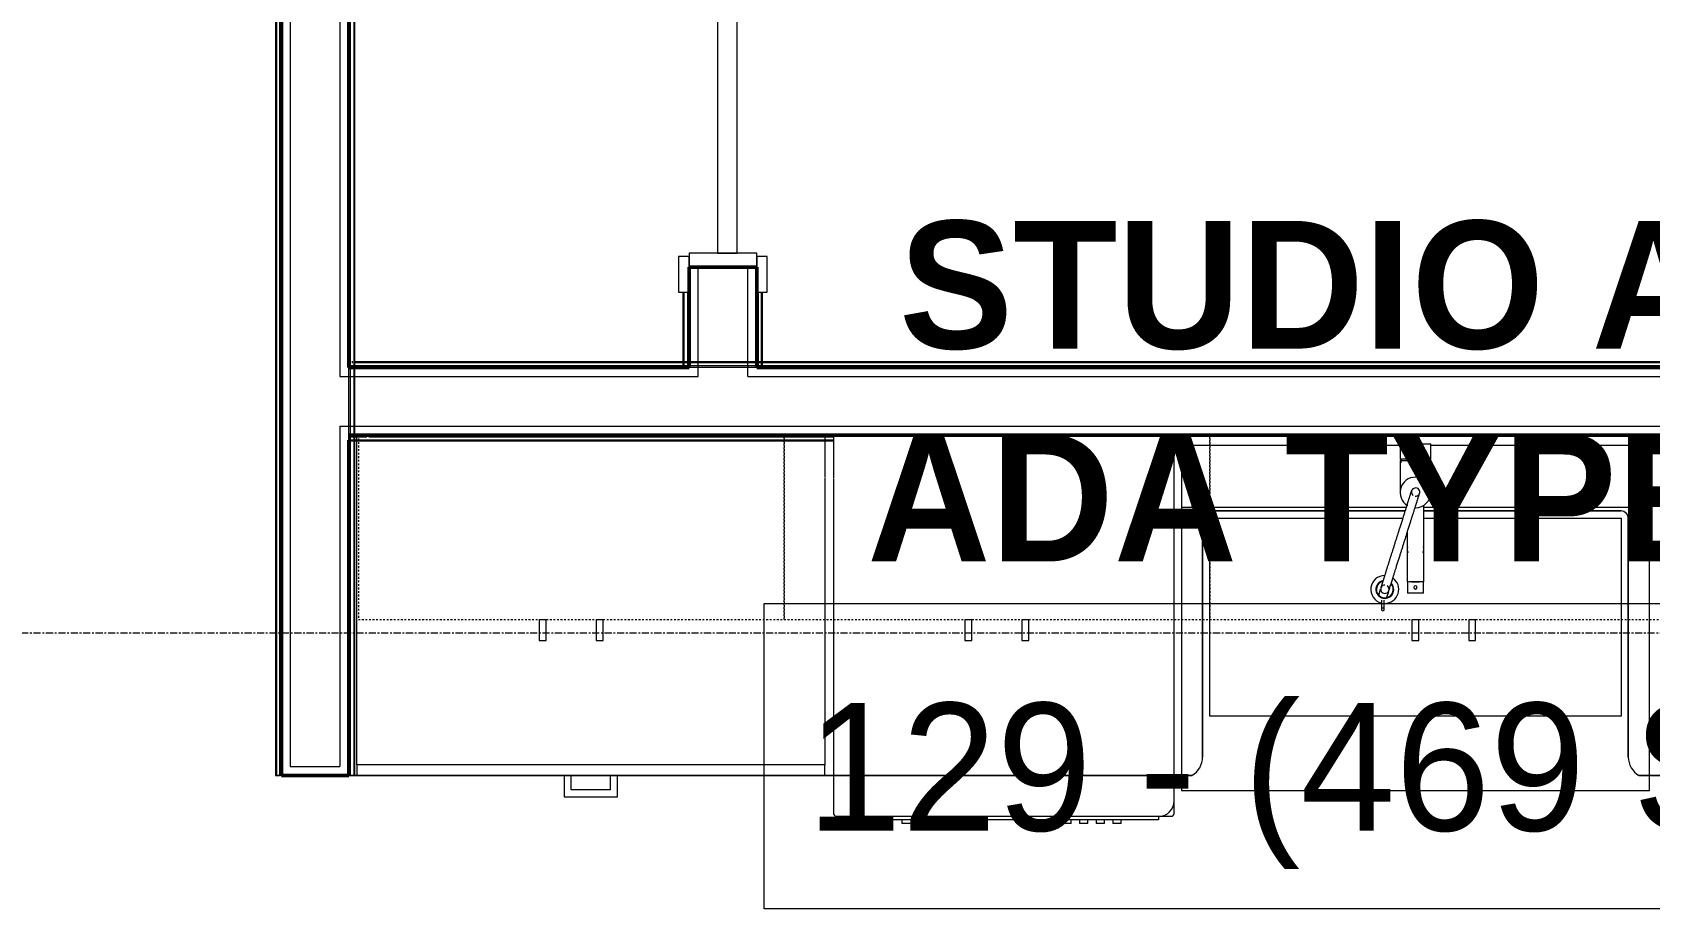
# Model space of a CAD drawing. Header units: inches. Extents: x -4218 to -1830, y 9756 to 12426.
# Drawn here: x -3110.9 to -2996.9, y 10147.8 to 10209.5 of the extents above; entities that cross this region are included whole.
import ezdxf

# ---------------------------------------------------------------- set-up
doc = ezdxf.new("R2010")
doc.units = ezdxf.units.IN
doc.header["$MEASUREMENT"] = 0
doc.linetypes.add('Dash', pattern=[0.25, 0.125, -0.125])
doc.linetypes.add('Grid Line 1_2_', pattern=[0.875, 0.5, -0.125, 0.125, -0.125])
for name, color, linetype, lineweight in [('0-1', 7, 'Continuous', 5), ('0-2', 252, 'Continuous', 9), ('A-AREA-IDEN', 2, 'Continuous', 9), ('A-DOOR-1', 7, 'Continuous', 9), ('A-DOOR-2', 50, 'Continuous', 20), ('A-DOOR-FRAM-1', 50, 'Continuous', 20), ('A-WALL-1', 250, 'Continuous', 50), ('A-WALL-2', 10, 'Continuous', 13), ('A-WALL-3', 253, 'Continuous', 9), ('A-WALL-4', 254, 'Continuous', 9), ('A-WALL-5', 252, 'Continuous', 9), ('A-WALL-6', 7, 'Continuous', 9), ('A-WALL-7', 90, 'Continuous', 9), ('A-WALL-8', 113, 'Continuous', 9), ('P-SANR-FIXT-1', 7, 'Continuous', 9), ('P-SANR-FIXT-2', 252, 'Continuous', 9), ('Q-CASE-1', 253, 'Continuous', 9), ('Q-CASE-2', 252, 'Continuous', 9), ('Q-CASE-3', 7, 'Continuous', 9), ('Q-CASE-5', 254, 'Continuous', 9), ('Q-CASE-6', 7, 'Dash', 9), ('Q-SPCQ-1', 7, 'Continuous', 9), ('Q-SPCQ-2', 253, 'Continuous', 9), ('Q-SPCQ-3', 252, 'Continuous', 9), ('Q-SPCQ-4', 254, 'Continuous', 9), ('S-GRID-1', 1, 'Grid Line 1_2_', 9)]:
    doc.layers.add(name, color=color, linetype=linetype, lineweight=lineweight)
doc.styles.add('Century Gothic', font='ufonts.com_century-gothic.ttf', dxfattribs={"height": 9})
doc.styles.add('Century Gothic_B', font='GOTHICB.TTF', dxfattribs={"height": 9})

# ---------------------------------------------------------------- blocks, each defined once
blk = doc.blocks.new('Basic Wall _ INT - W4BØF - _5_8 GYP - 2X4 WOOD_BATT_ - 5_8 GYP_ - ___-2701514-BACKGROUND - 1ST FLOOR')
at = {"layer": 'A-WALL-3'}
for p, q in [((-3059.84, 10265.59), (-3059.86, 10265.57)), ((-3059.66, 10265.77), (-3059.72, 10265.71)), ((-3059.51, 10265.92), (-3059.66, 10265.77)), ((-3059.45, 10265.98), (-3059.51, 10265.92)), ((-3059.86, 10192.98), (-3059.86, 10191.23)), ((-3059.74, 10185.91), (-3059.8, 10185.91)), ((-3059.45, 10185.91), (-3059.74, 10185.91)), ((-3059.51, 10186.21), (-3059.51, 10186.3)), ((-3059.51, 10186.12), (-3059.51, 10186.19)), ((-3059.51, 10186.06), (-3059.51, 10186.11))]:
    blk.add_line(p, q, dxfattribs=at)
at = {"layer": 'A-WALL-4'}
for p, q in [((-3059.86, 10185.91), (-3059.84, 10185.91)), ((-3059.72, 10185.91), (-3059.66, 10185.91)), ((-3059.66, 10185.91), (-3059.51, 10185.91)), ((-3059.51, 10185.91), (-3059.45, 10185.91))]:
    blk.add_line(p, q, dxfattribs=at)
at = {"layer": 'A-WALL-5'}
for p, q in [((-3059.86, 10265.57), (-3059.86, 10256.73)), ((-3059.51, 10256.73), (-3059.51, 10265.92)), ((-3059.86, 10191.23), (-3059.86, 10185.91)), ((-3059.51, 10186.33), (-3059.51, 10191.23)), ((-3059.82, 10185.91), (-3059.86, 10185.91)), ((-3059.8, 10185.91), (-3059.82, 10185.91)), ((-3059.45, 10186.21), (-3059.45, 10186.3)), ((-3059.45, 10186.12), (-3059.45, 10186.19)), ((-3059.45, 10186.06), (-3059.45, 10186.11))]:
    blk.add_line(p, q, dxfattribs=at)
at = {"layer": 'A-WALL-6'}
for p, q in [((-3059.74, 10256.73), (-3059.74, 10265.69)), ((-3059.45, 10256.73), (-3059.45, 10265.98)), ((-3059.74, 10185.91), (-3059.74, 10191.23)), ((-3059.45, 10186.33), (-3059.45, 10191.23))]:
    blk.add_line(p, q, dxfattribs=at)
at = {"layer": 'A-WALL-6', "flags": 128}
for points in [[(-3059.82, 10265.61), (-3059.8, 10265.63), (-3059.78, 10265.65), (-3059.76, 10265.67), (-3059.75, 10265.68), (-3059.74, 10265.69), (-3059.74, 10265.69)], [(-3059.74, 10265.69), (-3059.72, 10265.71), (-3059.66, 10265.77), (-3059.57, 10265.86), (-3059.45, 10265.98)]]:
    blk.add_lwpolyline(points, dxfattribs=at)
blk = doc.blocks.new('Basic Wall _ INT - W4BØF - _5_8 GYP - 2X4 WOOD_BATT_ - 5_8 GYP_ - ___-2701513-BACKGROUND - 1ST FLOOR')
at = {"layer": 'A-WALL-3'}
for p, q in [((-3064.61, 10260.82), (-3064.64, 10260.8)), ((-3064.96, 10260.47), (-3065.03, 10260.41)), ((-3064.82, 10260.61), (-3064.96, 10260.47)), ((-3064.75, 10260.68), (-3064.81, 10260.62)), ((-3064.61, 10256.73), (-3064.61, 10254.98)), ((-3064.61, 10192.98), (-3064.61, 10191.23)), ((-3064.74, 10185.91), (-3065.03, 10185.91)), ((-3064.96, 10186.21), (-3064.96, 10186.31)), ((-3064.96, 10186.12), (-3064.96, 10186.19)), ((-3064.96, 10186.06), (-3064.96, 10186.11)), ((-3064.68, 10185.91), (-3064.74, 10185.91))]:
    blk.add_line(p, q, dxfattribs=at)
at = {"layer": 'A-WALL-4'}
for p, q in [((-3065.03, 10185.91), (-3064.96, 10185.91)), ((-3064.96, 10185.91), (-3064.82, 10185.91)), ((-3064.81, 10185.91), (-3064.75, 10185.91)), ((-3064.64, 10185.91), (-3064.61, 10185.91))]:
    blk.add_line(p, q, dxfattribs=at)
at = {"layer": 'A-WALL-5'}
for p, q in [((-3064.61, 10260.82), (-3064.61, 10256.73)), ((-3064.96, 10256.73), (-3064.96, 10260.47)), ((-3064.96, 10186.33), (-3064.96, 10191.23)), ((-3064.61, 10191.23), (-3064.61, 10185.91)), ((-3065.03, 10186.21), (-3065.03, 10186.31)), ((-3065.03, 10186.12), (-3065.03, 10186.19)), ((-3065.03, 10186.06), (-3065.03, 10186.11)), ((-3064.66, 10185.91), (-3064.68, 10185.91)), ((-3064.61, 10185.91), (-3064.66, 10185.91))]:
    blk.add_line(p, q, dxfattribs=at)
at = {"layer": 'A-WALL-6'}
for p, q in [((-3065.03, 10256.73), (-3065.03, 10260.41)), ((-3064.74, 10260.69), (-3064.74, 10256.73)), ((-3065.03, 10186.33), (-3065.03, 10191.23)), ((-3064.74, 10191.23), (-3064.74, 10185.91))]:
    blk.add_line(p, q, dxfattribs=at)
at = {"layer": 'A-WALL-6', "flags": 128}
for points in [[(-3064.74, 10260.69), (-3064.73, 10260.7), (-3064.73, 10260.7), (-3064.71, 10260.72), (-3064.7, 10260.74), (-3064.68, 10260.75), (-3064.66, 10260.78)], [(-3065.03, 10260.41), (-3064.91, 10260.52), (-3064.81, 10260.62), (-3064.76, 10260.67), (-3064.74, 10260.69)]]:
    blk.add_lwpolyline(points, dxfattribs=at)
blk = doc.blocks.new('SLIDING - FLUSH - 5-0 x 6-8-3203585-BACKGROUND - 1ST FLOOR')
at = {"layer": 'A-DOOR-1'}
for p, q in [((-30.25, 3), (-32.75, 3)), ((-32.75, 3), (-32.75, 2.25)), ((-30.25, 2.25), (-30.25, 3)), ((30.25, 3), (30.25, 2.25)), ((32.75, 3), (30.25, 3)), ((32.75, 2.25), (32.75, 3)), ((-32.75, 2.25), (-30.25, 2.25)), ((30.25, 2.25), (32.75, 2.25)), ((-30.25, -2.5), (-32.75, -2.5)), ((-32.75, -2.5), (-32.75, -3.25)), ((-32.75, -3.25), (-30.25, -3.25)), ((-30.25, -3.25), (-30.25, -2.5)), ((32.75, -2.5), (30.25, -2.5)), ((30.25, -2.5), (30.25, -3.25)), ((30.25, -3.25), (32.75, -3.25)), ((32.75, -3.25), (32.75, -2.5))]:
    blk.add_line(p, q, dxfattribs=at)
at = {"layer": 'A-DOOR-2'}
for p, q in [((1, 2.25), (-30, 2.25)), ((-30, 2.25), (-30, 0.87)), ((1, 0.87), (1, 2.25)), ((-30, 0.87), (1, 0.87)), ((30, 0.87), (-1, 0.87)), ((-1, 0.87), (-1, -0.5)), ((30, -0.5), (30, 0.87)), ((-1, -0.5), (30, -0.5))]:
    blk.add_line(p, q, dxfattribs=at)
at = {"layer": 'A-DOOR-FRAM-1'}
for p, q in [((-30, 2.25), (-31, 2.25)), ((-31, 2.25), (-31, -2.5)), ((-30, -2.5), (-30, 2.25)), ((31, 2.25), (30, 2.25)), ((30, 2.25), (30, -2.5)), ((31, -2.5), (31, 2.25)), ((-31, -2.5), (-30, -2.5)), ((30, -2.5), (31, -2.5))]:
    blk.add_line(p, q, dxfattribs=at)
blk = doc.blocks.new('Basic Wall _ INT - W4BØF - _5_8 GYP - 2X4 WOOD_BATT_ - 5_8 GYP_ - ___-2701515-BACKGROUND - 1ST FLOOR')
at = {"layer": 'A-WALL-3'}
for p, q in [((-3088.61, 10181.04), (-3087.33, 10181.04)), ((-3087.19, 10181.04), (-3054.44, 10181.04)), ((-3030.44, 10181.04), (-3029.93, 10181.04)), ((-2996.93, 10181.04), (-2964.93, 10181.04)), ((-3088.45, 10180.75), (-3088.41, 10180.75)), ((-3088.39, 10180.75), (-3088.32, 10180.75)), ((-3088.29, 10180.75), (-3088.2, 10180.75))]:
    blk.add_line(p, q, dxfattribs=at)
at = {"layer": 'A-WALL-4'}
for p, q in [((-3088.61, 10181.12), (-3088.61, 10181.16)), ((-3054.44, 10181.16), (-3088.61, 10181.16)), ((-3088.61, 10181.1), (-3088.61, 10181.12)), ((-3088.61, 10181.04), (-3088.61, 10181.1)), ((-3088.61, 10180.79), (-3088.61, 10181.04)), ((-3029.93, 10181.16), (-3030.44, 10181.16)), ((-2996.93, 10181.16), (-3029.93, 10181.16)), ((-3088.45, 10180.81), (-3088.41, 10180.81)), ((-3088.39, 10180.81), (-3088.32, 10180.81)), ((-3088.29, 10180.81), (-3088.2, 10180.81)), ((-3088.2, 10180.81), (-3084.65, 10180.81)), ((-3084.63, 10180.81), (-3054.44, 10180.81)), ((-3030.44, 10180.81), (-3029.93, 10180.81))]:
    blk.add_line(p, q, dxfattribs=at)
at = {"layer": 'A-WALL-5'}
for p, q in [((-3088.2, 10180.75), (-3083.95, 10180.75)), ((-3083.92, 10180.75), (-3054.44, 10180.75)), ((-3030.44, 10180.75), (-3029.93, 10180.75))]:
    blk.add_line(p, q, dxfattribs=at)
at = {"layer": 'A-WALL-7'}
for p, q in [((-3088.61, 10181.16), (-3088.61, 10181.14)), ((-3088.61, 10181.02), (-3088.61, 10180.96)), ((-3088.61, 10180.96), (-3088.61, 10180.81))]:
    blk.add_line(p, q, dxfattribs=at)
blk = doc.blocks.new('Basic Wall _ INT - W4BØF - _5_8 GYP - 2X4 WOOD_BATT_ - 5_8 GYP_ - ___-2701516-BACKGROUND - 1ST FLOOR')
at = {"layer": 'A-WALL-3'}
for p, q in [((-3088.61, 10186.04), (-3088.61, 10186.33)), ((-3088.61, 10185.98), (-3088.61, 10186.04)), ((-3088.38, 10186.27), (-3088.32, 10186.27)), ((-3088.28, 10186.27), (-3088.2, 10186.27)), ((-3065.02, 10186.27), (-3064.91, 10186.27)), ((-3064.9, 10186.27), (-3064.81, 10186.27)), ((-3064.81, 10186.27), (-3064.76, 10186.27)), ((-3064.61, 10186.27), (-3064.02, 10186.27)), ((-3059.86, 10185.91), (-3064.61, 10185.91)), ((-3063.99, 10186.27), (-3060.49, 10186.27)), ((-3060.46, 10186.27), (-3059.86, 10186.27)), ((-3059.72, 10186.27), (-3059.66, 10186.27)), ((-3059.66, 10186.27), (-3059.57, 10186.27)), ((-3059.56, 10186.27), (-3059.45, 10186.27))]:
    blk.add_line(p, q, dxfattribs=at)
at = {"layer": 'A-WALL-4'}
for p, q in [((-3088.61, 10186.33), (-3088.61, 10186.27)), ((-3088.61, 10186.27), (-3088.61, 10186.12)), ((-3088.61, 10186.12), (-3088.61, 10186.05)), ((-3088.61, 10185.94), (-3088.61, 10185.91))]:
    blk.add_line(p, q, dxfattribs=at)
at = {"layer": 'A-WALL-5'}
for p, q in [((-3088.61, 10185.96), (-3088.61, 10185.98)), ((-3088.61, 10185.91), (-3088.61, 10185.96)), ((-3064.61, 10185.91), (-3088.61, 10185.91)), ((-3088.38, 10186.33), (-3088.32, 10186.33)), ((-3088.28, 10186.33), (-3088.2, 10186.33)), ((-3088.2, 10186.27), (-3065.02, 10186.27)), ((-3065.02, 10186.33), (-3064.91, 10186.33)), ((-3064.9, 10186.33), (-3064.81, 10186.33)), ((-3064.81, 10186.33), (-3064.76, 10186.33)), ((-3064.61, 10186.33), (-3064.02, 10186.33)), ((-3064, 10186.04), (-3064.61, 10186.04)), ((-3063.99, 10186.33), (-3060.49, 10186.33)), ((-3060.49, 10186.04), (-3063.99, 10186.04)), ((-3059.86, 10186.04), (-3060.48, 10186.04)), ((-3060.45, 10186.33), (-3059.86, 10186.33)), ((-2939.77, 10185.91), (-3059.86, 10185.91)), ((-3059.71, 10186.33), (-3059.66, 10186.33)), ((-3059.65, 10186.33), (-3059.57, 10186.33)), ((-3059.56, 10186.33), (-3059.45, 10186.33)), ((-3059.45, 10186.27), (-2939.77, 10186.27))]:
    blk.add_line(p, q, dxfattribs=at)
at = {"layer": 'A-WALL-6'}
for p, q in [((-3064.61, 10186.04), (-3088.61, 10186.04)), ((-3088.2, 10186.33), (-3065.03, 10186.33)), ((-2939.77, 10186.04), (-3059.86, 10186.04)), ((-3059.45, 10186.33), (-2939.77, 10186.33))]:
    blk.add_line(p, q, dxfattribs=at)
blk = doc.blocks.new('Basic Wall _ INT - W4BØF - _5_8 GYP - 2X4 WOOD_BATT_ - 5_8 GYP_ - ___-2701518-BACKGROUND - 1ST FLOOR')
at = {"layer": 'A-WALL-3'}
for p, q in [((-3093.71, 10265.92), (-3093.78, 10265.98)), ((-3093.57, 10265.77), (-3093.71, 10265.92)), ((-3093.5, 10265.71), (-3093.56, 10265.77)), ((-3093.36, 10265.57), (-3093.39, 10265.59))]:
    blk.add_line(p, q, dxfattribs=at)
at = {"layer": 'A-WALL-5'}
for p, q in [((-3093.71, 10265.92), (-3093.71, 10157.16)), ((-3093.36, 10157.16), (-3093.36, 10265.57)), ((-3093.78, 10157.16), (-3093.71, 10157.16)), ((-3093.71, 10157.16), (-3093.57, 10157.16)), ((-3093.56, 10157.16), (-3093.5, 10157.16)), ((-3093.39, 10157.16), (-3093.36, 10157.16))]:
    blk.add_line(p, q, dxfattribs=at)
at = {"layer": 'A-WALL-6'}
for p, q in [((-3093.78, 10265.98), (-3093.78, 10157.16)), ((-3093.49, 10265.69), (-3093.49, 10157.16)), ((-3093.49, 10157.16), (-3093.78, 10157.16)), ((-3093.41, 10157.16), (-3093.49, 10157.16)), ((-3093.36, 10157.16), (-3093.41, 10157.16))]:
    blk.add_line(p, q, dxfattribs=at)
at = {"layer": 'A-WALL-6', "flags": 128}
for points in [[(-3093.78, 10265.98), (-3093.66, 10265.86), (-3093.56, 10265.77), (-3093.51, 10265.71), (-3093.49, 10265.69)], [(-3093.49, 10265.69), (-3093.48, 10265.69), (-3093.48, 10265.68), (-3093.46, 10265.67), (-3093.45, 10265.65), (-3093.43, 10265.63), (-3093.41, 10265.61)]]:
    blk.add_lwpolyline(points, dxfattribs=at)
blk = doc.blocks.new('Basic Wall _ INT - W4BØF - _5_8 GYP - 2X4 WOOD_BATT_ - 5_8 GYP_ - ___-2701517-BACKGROUND - 1ST FLOOR')
at = {"layer": 'A-WALL-3'}
for p, q in [((-3088.59, 10260.8), (-3088.61, 10260.82)), ((-3088.41, 10260.62), (-3088.47, 10260.68)), ((-3088.26, 10260.47), (-3088.41, 10260.61)), ((-3088.2, 10260.41), (-3088.26, 10260.47)), ((-3088.61, 10181.16), (-3088.61, 10185.91)), ((-3088.26, 10186.33), (-3088.26, 10186.21)), ((-3088.26, 10186.21), (-3088.26, 10186.12)), ((-3088.26, 10186.12), (-3088.26, 10186.06)), ((-3088.26, 10185.91), (-3088.26, 10185.3)), ((-3088.26, 10185.29), (-3088.26, 10181.84)), ((-3088.49, 10180.79), (-3088.49, 10181.15)), ((-3088.26, 10181.79), (-3088.26, 10181.17)), ((-3088.61, 10157.66), (-3088.61, 10180.79)), ((-3088.26, 10180.75), (-3088.26, 10157.66)), ((-3088.57, 10157.16), (-3088.61, 10157.16)), ((-3088.49, 10157.16), (-3088.57, 10157.16)), ((-3088.49, 10157.2), (-3088.49, 10157.66)), ((-3088.2, 10157.16), (-3088.49, 10157.16)), ((-3088.2, 10157.66), (-3088.2, 10157.16))]:
    blk.add_line(p, q, dxfattribs=at)
at = {"layer": 'A-WALL-4'}
for p, q in [((-3088.61, 10180.79), (-3088.61, 10181.16)), ((-3088.26, 10181.02), (-3088.26, 10180.96)), ((-3088.2, 10181.02), (-3088.2, 10180.96)), ((-3088.26, 10180.96), (-3088.26, 10180.87)), ((-3088.26, 10180.87), (-3088.26, 10180.79)), ((-3088.2, 10180.96), (-3088.2, 10180.87)), ((-3088.2, 10180.87), (-3088.2, 10180.79)), ((-3088.61, 10157.16), (-3088.61, 10157.66)), ((-3088.61, 10157.16), (-3088.59, 10157.16)), ((-3088.47, 10157.16), (-3088.41, 10157.16)), ((-3088.41, 10157.16), (-3088.26, 10157.16)), ((-3088.26, 10157.66), (-3088.26, 10157.16)), ((-3088.26, 10157.16), (-3088.2, 10157.16))]:
    blk.add_line(p, q, dxfattribs=at)
at = {"layer": 'A-WALL-5'}
for p, q in [((-3088.61, 10185.91), (-3088.61, 10260.82)), ((-3088.26, 10260.47), (-3088.26, 10186.33)), ((-3088.49, 10185.29), (-3088.49, 10185.91)), ((-3088.2, 10186.33), (-3088.2, 10186.21)), ((-3088.2, 10186.21), (-3088.2, 10186.12)), ((-3088.2, 10186.12), (-3088.2, 10186.06)), ((-3088.2, 10185.91), (-3088.2, 10185.3)), ((-3088.49, 10181.81), (-3088.49, 10185.29)), ((-3088.2, 10185.29), (-3088.2, 10181.85)), ((-3088.49, 10181.16), (-3088.49, 10181.79)), ((-3088.2, 10181.84), (-3088.2, 10181.17)), ((-3088.49, 10157.66), (-3088.49, 10180.79)), ((-3088.2, 10180.79), (-3088.2, 10157.66))]:
    blk.add_line(p, q, dxfattribs=at)
at = {"layer": 'A-WALL-6'}
for p, q in [((-3088.49, 10185.91), (-3088.49, 10260.69)), ((-3088.2, 10260.41), (-3088.2, 10186.33))]:
    blk.add_line(p, q, dxfattribs=at)
at = {"layer": 'A-WALL-6', "flags": 128}
for points in [[(-3088.57, 10260.78), (-3088.55, 10260.75), (-3088.53, 10260.74), (-3088.51, 10260.72), (-3088.5, 10260.7), (-3088.49, 10260.7), (-3088.49, 10260.69)], [(-3088.49, 10260.69), (-3088.47, 10260.67), (-3088.41, 10260.62), (-3088.32, 10260.52), (-3088.2, 10260.41)]]:
    blk.add_lwpolyline(points, dxfattribs=at)
blk = doc.blocks.new('300 Series Wall Hung Cabinet_302 - 33_ X 21_-2750688-BACKGROUND - 1ST FLOOR')
at = {"layer": 'Q-CASE-3'}
for p, q in [((-2.25, -15.38), (-1.76, -15.38)), ((-2.25, -15.38), (-2.25, -16.87)), ((-1.76, -16.87), (-1.76, -15.38)), ((1.75, -15.38), (2.24, -15.38)), ((1.75, -15.38), (1.75, -16.87)), ((2.24, -16.87), (2.24, -15.38)), ((-2.25, -16.87), (-1.76, -16.87)), ((1.75, -16.87), (2.24, -16.87))]:
    blk.add_line(p, q, dxfattribs=at)
at = {"layer": 'Q-CASE-6'}
for p, q in [((16.5, -2.38), (-16.5, -2.38)), ((-16.5, -2.38), (-16.5, -15.38)), ((16.5, -15.38), (16.5, -2.38)), ((-16.5, -15.38), (16.5, -15.38))]:
    blk.add_line(p, q, dxfattribs=at)
blk = doc.blocks.new('Vanity Cabinet-Double Door - 33_-V37-BACKGROUND - 1ST FLOOR')
at = {"layer": 'Q-CASE-1'}
for p, q in [((-15.76, 0.38), (-15.76, 0)), ((-15.76, 0.38), (-15.76, 0)), ((17.24, 0), (17.24, 0.38)), ((17.24, 0), (17.24, 0.38))]:
    blk.add_line(p, q, dxfattribs=at)
at = {"layer": 'Q-CASE-2'}
for p, q in [((-15.76, 5.1), (-15.76, 0.38)), ((-15.76, 5.1), (-15.76, 0.38)), ((-15.01, 5.1), (-15.01, 0.75)), ((16.49, 0.75), (16.49, 5.1)), ((17.24, 0.38), (17.24, 5.1)), ((17.24, 0.38), (17.24, 5.1)), ((-15.01, 0.75), (-0.34, 0.75)), ((1.82, 0.75), (16.49, 0.75))]:
    blk.add_line(p, q, dxfattribs=at)
at = {"layer": 'Q-CASE-5'}
blk.add_line((-15.76, 0), (17.24, 0), dxfattribs=at)
blk.add_line((-15.76, 0), (17.24, 0), dxfattribs=at)
blk.add_line((-15.76, 0), (17.24, 0), dxfattribs=at)
blk = doc.blocks.new('Base Cabinet 3 Drawer 230 - Base Cabinet 3 Drawer 230 33_-2568065-BACKGROUND - 1ST FLOOR')
at = {"layer": 'Q-CASE-1'}
for p, q in [((-15.76, -0.05), (-15.76, 0)), ((-15.76, -0.38), (-15.76, -0.05)), ((17.24, 0), (17.24, -0.38)), ((-1.14, -24), (-0.64, -24)), ((2.61, -24), (2.11, -24))]:
    blk.add_line(p, q, dxfattribs=at)
at = {"layer": 'Q-CASE-2'}
for p, q in [((-15.76, -23.25), (-15.76, -0.38)), ((17.24, -0.38), (17.24, -2.96)), ((17.24, -3.01), (17.24, -23.25)), ((-15.76, -23.25), (-15.76, -24)), ((17.24, -23.25), (-15.76, -23.25)), ((17.24, -24), (17.24, -23.25)), ((-15.76, -24), (17.24, -24)), ((-1.14, -24), (-0.64, -24)), ((2.61, -24), (2.11, -24))]:
    blk.add_line(p, q, dxfattribs=at)
at = {"layer": 'Q-CASE-3'}
for p, q in [((-1.14, -24), (-1.14, -25.5)), ((-0.64, -25), (-0.64, -24)), ((2.11, -25), (-0.64, -25)), ((2.11, -24), (2.11, -25)), ((2.61, -25.5), (2.61, -24)), ((-1.14, -25.5), (2.61, -25.5))]:
    blk.add_line(p, q, dxfattribs=at)
at = {"layer": 'Q-CASE-5'}
for p, q in [((-15.76, 0), (17.24, 0)), ((-1.14, -24), (-0.64, -24)), ((2.61, -24), (2.11, -24))]:
    blk.add_line(p, q, dxfattribs=at)
blk = doc.blocks.new('kitchen_faucet_14143 - kitchen_faucet_14143-2965259-BACKGROUND - 1ST FLOOR')
at = {"layer": 'P-SANR-FIXT-1'}
for p, q in [((-7.58, 2.4), (-8.24, 2.4)), ((-7.23, 2.59), (-6.81, 2.46)), ((-8.24, 2.2), (-7.58, 2.2)), ((-6.99, 1.91), (-7.41, 2.04)), ((-6.3, 0.57), (-7.09, 0.57)), ((-7.09, -0.57), (-7.09, 0.57)), ((-2.83, 0.59), (-6.3, 0.59)), ((-6.3, 0.57), (-6.3, 0.59)), ((-6.3, 0.42), (-6.3, 0.5)), ((-6.3, 0.3), (-6.3, 0.4)), ((-6.3, 0.29), (-6.3, 0.15)), ((-6.3, 0.15), (-6.3, 0.29)), ((-6.3, 0.15), (-6.3, -0.15)), ((-6.3, -0.15), (-6.3, 0.15)), ((-3.97, 0.59), (-4.89, 0.59)), ((-0.9, 0.59), (-0.94, 0.59)), ((2.26, 1.08), (0, 1.08)), ((2.34, 1.02), (2.1, 1.02)), ((2.26, 1.08), (2.26, -1.08)), ((3.44, 1.08), (2.34, 1.08)), ((2.34, -1.08), (2.34, 1.08)), ((3.44, 1.08), (3.44, -1.08)), ((-7.09, -0.57), (-6.3, -0.57)), ((-6.3, -0.15), (-6.3, -0.29)), ((-6.3, -0.29), (-6.3, -0.15)), ((-6.3, -0.4), (-6.3, -0.3)), ((-6.3, -0.5), (-6.3, -0.42)), ((-6.3, -0.59), (-6.3, -0.51)), ((-6.3, -0.59), (-0.9, -0.59)), ((-4.89, -0.59), (-3.97, -0.59)), ((0, -1.08), (2.26, -1.08)), ((2.1, -1.02), (2.34, -1.02)), ((2.34, -1.08), (3.44, -1.08))]:
    blk.add_line(p, q, dxfattribs=at)
at = {"layer": 'P-SANR-FIXT-1', "flags": 128}
for points in [[(-6.52, 2.15), (-6.53, 2.23), (-6.56, 2.3), (-6.61, 2.36), (-6.67, 2.41), (-6.74, 2.44), (-6.82, 2.45), (-6.9, 2.44), (-6.97, 2.41), (-7.03, 2.36), (-7.08, 2.3), (-7.1, 2.23), (-7.11, 2.15)], [(-6.73, 2.43), (-6.73, 2.43), (-6.73, 2.43), (-6.73, 2.43), (-6.72, 2.43), (-6.72, 2.43), (-6.72, 2.43), (-6.71, 2.43), (-6.71, 2.43), (-6.7, 2.42), (-6.69, 2.42), (-6.68, 2.42), (-6.53, 2.37), (-6.52, 2.37), (-6.5, 2.36), (-6.48, 2.35), (-6.46, 2.35), (-6.44, 2.34), (-6.42, 2.33), (-6.39, 2.33), (-6.37, 2.32), (-6.34, 2.31), (-6.32, 2.3), (-6.29, 2.3), (-6.27, 2.29), (-6.24, 2.28), (-6.21, 2.27), (-6.18, 2.26), (-6.15, 2.25), (-6.12, 2.24), (-6.09, 2.23), (-6.06, 2.22), (-6.03, 2.21), (-5.99, 2.2), (-5.96, 2.19), (-5.92, 2.18), (-5.89, 2.17), (-5.85, 2.16), (-5.81, 2.14), (-5.78, 2.13), (-5.74, 2.12), (-5.7, 2.11), (-5.66, 2.1), (-5.62, 2.08), (-5.58, 2.07), (-5.53, 2.06), (-5.49, 2.04), (-5.45, 2.03), (-5.4, 2.01), (-5.36, 2), (-5.31, 1.99), (-5.27, 1.97), (-5.22, 1.96), (-5.17, 1.94), (-5.12, 1.93), (-5.07, 1.91), (-5.02, 1.9), (-4.97, 1.88), (-4.92, 1.86), (-4.87, 1.85), (-4.82, 1.83), (-4.77, 1.81), (-4.71, 1.8), (-4.66, 1.78), (-4.61, 1.76), (-4.55, 1.75), (-4.5, 1.73), (-4.44, 1.71), (-4.39, 1.69), (-4.33, 1.68), (-4.27, 1.66), (-4.22, 1.64), (-4.16, 1.62), (-4.1, 1.6), (-4.04, 1.59), (-3.99, 1.57), (-3.93, 1.55), (-3.87, 1.53), (-3.81, 1.51), (-3.75, 1.49), (-3.69, 1.47), (-3.63, 1.46), (-3.57, 1.44), (-3.51, 1.42), (-3.45, 1.4), (-3.39, 1.38), (-3.33, 1.36), (-3.27, 1.34), (-3.21, 1.32), (-3.15, 1.31), (-3.09, 1.29), (-3.03, 1.27), (-2.97, 1.25), (-2.92, 1.23), (-2.86, 1.21), (-2.8, 1.19), (-2.74, 1.17), (-2.68, 1.16), (-2.62, 1.14), (-2.56, 1.12), (-2.51, 1.1), (-1.88, 0.9), (-1.83, 0.89), (-1.78, 0.87), (-1.73, 0.85), (-1.67, 0.84), (-1.62, 0.82), (-1.4, 0.75), (-1.35, 0.74), (-1.3, 0.72), (-1.26, 0.71), (-1.21, 0.69), (-1.17, 0.68), (-1.12, 0.66), (-1.08, 0.65), (-1.04, 0.64), (-1, 0.62), (-0.96, 0.61), (-0.92, 0.6), (-0.88, 0.59), (-0.84, 0.57), (-0.8, 0.56), (-0.76, 0.55), (-0.73, 0.54), (-0.69, 0.53), (-0.66, 0.52), (-0.62, 0.51), (-0.59, 0.5), (-0.56, 0.49), (-0.52, 0.47), (-0.49, 0.47), (-0.46, 0.46), (-0.43, 0.45), (-0.4, 0.44), (-0.38, 0.43), (-0.35, 0.42), (-0.32, 0.41), (-0.3, 0.4), (-0.27, 0.4), (-0.25, 0.39), (-0.22, 0.38), (-0.2, 0.37), (-0.18, 0.37), (-0.16, 0.36), (-0.14, 0.35), (-0.12, 0.35), (-0.1, 0.34), (-0.08, 0.34), (-0.06, 0.33), (-0.05, 0.32), (-0.03, 0.32), (-0.02, 0.32), (0, 0.31), (0.01, 0.31), (0.02, 0.3), (0.03, 0.3), (0.04, 0.3), (0.05, 0.29), (0.06, 0.29), (0.07, 0.29), (0.08, 0.28), (0.09, 0.28), (0.09, 0.28), (0.1, 0.28), (0.1, 0.28), (0.11, 0.28), (0.11, 0.28), (0.11, 0.27), (0.11, 0.27), (0.11, 0.27)], [(-7.11, 2.15), (-7.1, 2.08), (-7.08, 2), (-7.03, 1.94), (-6.97, 1.9), (-6.9, 1.87), (-6.82, 1.86), (-6.74, 1.87), (-6.67, 1.9), (-6.61, 1.94), (-6.56, 2)], [(-6.91, 1.87), (-6.91, 1.87), (-6.91, 1.87), (-6.9, 1.87), (-6.9, 1.87), (-6.9, 1.87), (-6.89, 1.87), (-6.89, 1.86), (-6.88, 1.86), (-6.88, 1.86), (-6.87, 1.86), (-6.86, 1.86), (-6.71, 1.81), (-6.69, 1.8), (-6.68, 1.8), (-6.51, 1.75), (-6.49, 1.74), (-6.46, 1.73), (-6.43, 1.72), (-6.41, 1.71), (-6.38, 1.7), (-6.35, 1.69), (-6.32, 1.68), (-6.29, 1.67), (-6.26, 1.66), (-6.22, 1.65), (-6.19, 1.64), (-6.16, 1.63), (-6.12, 1.62), (-6.09, 1.61), (-6.05, 1.6), (-6.01, 1.59), (-5.98, 1.58), (-5.94, 1.56), (-5.9, 1.55), (-5.86, 1.54), (-5.82, 1.53), (-5.78, 1.51), (-5.74, 1.5), (-5.69, 1.49), (-5.65, 1.47), (-5.61, 1.46), (-5.56, 1.45), (-5.52, 1.43), (-5.47, 1.42), (-5.42, 1.4), (-5.38, 1.39), (-5.33, 1.37), (-5.28, 1.36), (-5.23, 1.34), (-5.18, 1.33), (-4.48, 1.1), (-4.42, 1.09), (-4.36, 1.07), (-4.31, 1.05), (-4.25, 1.03), (-4.19, 1.01), (-4.13, 0.99), (-4.07, 0.98), (-4.02, 0.96), (-3.96, 0.94), (-3.9, 0.92), (-3.84, 0.9), (-3.78, 0.88), (-3.72, 0.86), (-3.66, 0.85), (-3.6, 0.83), (-3.54, 0.81), (-3.48, 0.79), (-3.42, 0.77), (-3.36, 0.75), (-3.3, 0.73), (-3.24, 0.71), (-3.18, 0.69), (-3.12, 0.68), (-3.06, 0.66), (-3, 0.64), (-2.94, 0.62), (-2.88, 0.6), (-2.83, 0.58), (-2.77, 0.56), (-2.71, 0.55), (-2.65, 0.53), (-2.03, 0.33), (-1.98, 0.32), (-1.93, 0.3), (-1.88, 0.28), (-1.83, 0.27), (-1.78, 0.25), (-1.54, 0.18), (-1.49, 0.16), (-1.45, 0.15), (-1.4, 0.13), (-1.36, 0.12), (-1.31, 0.1), (-1.27, 0.09), (-1.23, 0.08), (-1.18, 0.06), (-1.14, 0.05), (-1.1, 0.04), (-1.06, 0.03), (-1.03, 0.01), (-0.99, 0), (-0.95, -0.01), (-0.91, -0.02), (-0.88, -0.03), (-0.84, -0.04), (-0.81, -0.05), (-0.77, -0.07), (-0.74, -0.08), (-0.71, -0.09), (-0.68, -0.1), (-0.65, -0.11), (-0.62, -0.11), (-0.59, -0.12), (-0.56, -0.13), (-0.53, -0.14), (-0.51, -0.15), (-0.48, -0.16), (-0.45, -0.17), (-0.43, -0.17), (-0.41, -0.18), (-0.38, -0.19), (-0.36, -0.2), (-0.34, -0.2), (-0.32, -0.21), (-0.3, -0.21), (-0.28, -0.22), (-0.26, -0.23), (-0.25, -0.23), (-0.23, -0.24), (-0.21, -0.24), (-0.2, -0.25), (-0.18, -0.25), (-0.17, -0.26), (-0.16, -0.26), (-0.15, -0.26), (-0.14, -0.27), (-0.13, -0.27), (-0.12, -0.27), (-0.11, -0.28), (-0.1, -0.28), (-0.09, -0.28), (-0.09, -0.28), (-0.08, -0.28), (-0.08, -0.29), (-0.07, -0.29), (-0.07, -0.29), (-0.07, -0.29), (-0.07, -0.29), (-0.06, -0.29)], [(-0.27, 0.02), (-0.27, -0.06), (-0.24, -0.13), (-0.2, -0.2), (-0.15, -0.25), (-0.08, -0.28), (0, -0.3), (0.08, -0.3), (0.15, -0.28), (0.21, -0.23), (0.27, -0.18)], [(0.27, -0.18), (0.3, -0.11), (0.32, -0.03), (0.31, 0.04), (0.29, 0.12), (0.25, 0.18), (0.19, 0.23), (0.13, 0.27), (0.05, 0.29), (-0.03, 0.28), (-0.1, 0.26), (-0.17, 0.22), (-0.22, 0.16)]]:
    blk.add_lwpolyline(points, dxfattribs=at)
at = {"layer": 'P-SANR-FIXT-1'}
for centre, radius, start, end in [((-6.83, 2.16), 0.984, 0, 165), ((-6.83, 2.16), 0.63, 10.3084, 180), ((-6.83, 2.16), 0.591, 132.8835, 180), ((-6.83, 2.16), 0.591, 14.7648, 132.8835), ((-6.83, 2.16), 0.984, 176.3754, 180), ((-6.83, 2.16), 0.984, 180, 325.3711), ((-6.83, 2.16), 0.63, 180, 315), ((-6.83, 2.16), 0.591, 180, 191.3603), ((-6.83, 2.16), 0.591, 191.3603, 312.7731), ((-6.69, 0), 0.118, 0, 180), ((0, 0), 1.08, 177.6189, 180), ((0, 0), 1.08, 0, 147.4712), ((2.88, 0), 0.197, 360, 180), ((-6.69, 0), 0.118, 180, 360), ((0, 0), 1.08, 180, 360), ((2.88, 0), 0.197, 180, 360)]:
    blk.add_arc(centre, radius, start, end, dxfattribs=at)
for centre, major_axis, ratio, start_param, end_param in [((-8.24, 2.3), (0, 0.0984), 0.984808, 4.712389, 7.853982), ((-8.24, 2.3), (0, 0.0984), 0.984808, 1.570796, 4.712389), ((-3.97, 0), (0, 0.591), 0.906308, 6.021386, 6.806784), ((-3.97, 0), (0, 0.591), 0.906308, 2.617994, 3.403392)]:
    blk.add_ellipse(centre, major_axis=major_axis, ratio=ratio, start_param=start_param, end_param=end_param, dxfattribs=at)
blk = doc.blocks.new('Stainless Steel Farmhous Kitchen Sink - Stainless Steel Farmhous Kitchen Sink-V83-BACKGROUND - 1ST FLOOR')
at = {"layer": 'P-SANR-FIXT-1'}
for p, q in [((-33, 22.2), (-33, 21.15)), ((0, 22.2), (-33, 22.2)), ((0, 21.15), (0, 22.2)), ((-31, 3), (-31, 16.96)), ((-31, 16.96), (-2, 16.96)), ((-2, 16.96), (-2, 3)), ((-17.08, 3), (-31, 3)), ((-2, 3), (-15.64, 3))]:
    blk.add_line(p, q, dxfattribs=at)
at = {"layer": 'P-SANR-FIXT-2'}
for p, q in [((-33, 21.15), (-33, 2.35)), ((0, 2.35), (0, 21.15)), ((-33, 2.32), (-33, 2.25)), ((0, 2.25), (0, 2.32)), ((-33, 2.25), (-17.09, 2.25)), ((-15.88, 2.25), (0, 2.25))]:
    blk.add_line(p, q, dxfattribs=at)
blk = doc.blocks.new('300 Series Wall Hung Cabinet_302 - 30_ X 27_-2569782-BACKGROUND - 1ST FLOOR')
at = {"layer": 'Q-CASE-3'}
for p, q in [((-2.25, -15.38), (-1.76, -15.38)), ((-2.25, -15.38), (-2.25, -16.87)), ((-1.76, -16.87), (-1.76, -15.38)), ((1.75, -15.38), (2.24, -15.38)), ((1.75, -15.38), (1.75, -16.87)), ((2.24, -16.87), (2.24, -15.38)), ((-2.25, -16.87), (-1.76, -16.87)), ((1.75, -16.87), (2.24, -16.87))]:
    blk.add_line(p, q, dxfattribs=at)
at = {"layer": 'Q-CASE-6'}
for p, q in [((15, -2.38), (-15, -2.38)), ((-15, -2.38), (-15, -15.38)), ((15, -15.38), (15, -2.38)), ((-15, -15.38), (15, -15.38))]:
    blk.add_line(p, q, dxfattribs=at)
blk = doc.blocks.new('CTR - 1st Phase - Unit Layouts_rvt-1-BACKGROUND - 1ST FLOOR')
at = {"layer": 'A-WALL-1'}
for p, q in [((-3093.36, 10265.57), (-3093.36, 10157.16)), ((-3088.61, 10185.91), (-3088.61, 10260.82)), ((-3064.61, 10192.98), (-3064.61, 10185.91)), ((-3059.86, 10192.98), (-3064.61, 10192.98)), ((-3059.86, 10185.91), (-3059.86, 10192.98)), ((-3064.61, 10185.91), (-3088.61, 10185.91)), ((-2938.68, 10185.91), (-3059.86, 10185.91)), ((-3088.61, 10181.16), (-2964.93, 10181.16)), ((-3088.61, 10157.16), (-3088.61, 10180.79)), ((-3093.36, 10157.16), (-3092.74, 10157.16)), ((-3092.74, 10157.16), (-3089.24, 10157.16)), ((-3089.24, 10157.16), (-3088.61, 10157.16))]:
    blk.add_line(p, q, dxfattribs=at)
at = {"layer": 'A-WALL-2'}
for p, q in [((-3092.74, 10264.94), (-3092.74, 10157.79)), ((-3089.24, 10261.44), (-3089.24, 10185.29)), ((-3063.99, 10185.91), (-3063.99, 10192.98)), ((-3060.49, 10185.91), (-3060.49, 10192.98)), ((-3063.99, 10185.29), (-3063.99, 10185.91)), ((-3060.49, 10185.29), (-3060.49, 10185.91)), ((-3089.24, 10185.29), (-3088.61, 10185.29)), ((-3088.61, 10185.29), (-3063.99, 10185.29)), ((-3060.49, 10185.29), (-2939.3, 10185.29)), ((-3089.24, 10181.79), (-3088.61, 10181.79)), ((-3089.24, 10181.79), (-3089.24, 10181.16)), ((-3089.24, 10181.16), (-3089.24, 10180.79)), ((-3088.61, 10181.79), (-2939.3, 10181.79)), ((-3089.24, 10180.79), (-3089.24, 10157.79)), ((-3092.74, 10157.79), (-3089.24, 10157.79))]:
    blk.add_line(p, q, dxfattribs=at)
at = {"layer": 'A-WALL-3'}
for p, q in [((-3093.36, 10265.57), (-3093.36, 10157.16)), ((-3088.61, 10186.33), (-3088.61, 10260.82)), ((-3064.61, 10192.98), (-3059.86, 10192.98)), ((-3064.61, 10191.23), (-3064.61, 10186.33)), ((-3059.86, 10186.33), (-3059.86, 10191.23)), ((-3065.03, 10185.91), (-3088.2, 10185.91)), ((-2939.77, 10185.91), (-3059.45, 10185.91))]:
    blk.add_line(p, q, dxfattribs=at)
at = {"layer": 'A-WALL-4'}
for p, q in [((-3064.61, 10192.98), (-3064.61, 10191.23)), ((-3059.86, 10191.23), (-3059.86, 10192.98)), ((-3088.61, 10186.06), (-3088.61, 10186.33)), ((-3088.32, 10185.91), (-3088.38, 10185.91)), ((-3088.2, 10185.91), (-3088.29, 10185.91)), ((-3064.76, 10185.91), (-3065.03, 10185.91)), ((-3064.61, 10186.31), (-3064.61, 10186.21)), ((-3064.61, 10186.19), (-3064.61, 10186.12)), ((-3064.61, 10186.11), (-3064.61, 10186.06)), ((-3059.86, 10186.21), (-3059.86, 10186.31)), ((-3059.86, 10186.12), (-3059.86, 10186.19)), ((-3059.86, 10186.06), (-3059.86, 10186.11)), ((-3059.45, 10185.91), (-3059.72, 10185.91)), ((-3088.2, 10181.16), (-3054.44, 10181.16)), ((-3030.44, 10181.16), (-3029.93, 10181.16)), ((-3088.61, 10157.66), (-3088.61, 10180.75)), ((-3088.61, 10157.16), (-3088.61, 10157.66))]:
    blk.add_line(p, q, dxfattribs=at)
at = {"layer": 'A-WALL-5'}
blk.add_line((-3088.61, 10157.16), (-3093.36, 10157.16), dxfattribs=at)
at = {"layer": 'A-WALL-7'}
for p, q in [((-3088.61, 10180.79), (-3088.61, 10181.02)), ((-3088.45, 10181.16), (-3088.41, 10181.16)), ((-3088.39, 10181.16), (-3088.32, 10181.16)), ((-3088.29, 10181.16), (-3088.2, 10181.16))]:
    blk.add_line(p, q, dxfattribs=at)
at = {"layer": 'A-WALL-8'}
for p, q in [((-2964.93, 10181.16), (-3088.61, 10181.16)), ((-3088.61, 10181.16), (-3088.61, 10180.79)), ((-3088.61, 10180.79), (-3088.61, 10181.16)), ((-3088.61, 10181.16), (-2964.93, 10181.16)), ((-3088.61, 10180.79), (-3088.61, 10157.16)), ((-3088.61, 10157.16), (-3088.61, 10180.79)), ((-3028.43, 10158.47), (-3028.43, 10175.31)), ((-3028.43, 10175.31), (-3028.43, 10158.47)), ((-3027.93, 10175.81), (-3014.13, 10175.81)), ((-3014.13, 10175.81), (-3027.93, 10175.81)), ((-3012.84, 10175.81), (-2998.93, 10175.81)), ((-2998.93, 10175.81), (-3012.84, 10175.81)), ((-2998.43, 10175.31), (-2998.43, 10158.47)), ((-2998.43, 10158.47), (-2998.43, 10175.31)), ((-3088.61, 10157.16), (-3029.18, 10157.16)), ((-3029.18, 10157.16), (-3088.61, 10157.16)), ((-2997.67, 10157.16), (-2963.93, 10157.16)), ((-2963.93, 10157.16), (-2997.67, 10157.16))]:
    blk.add_line(p, q, dxfattribs=at)
for centre, radius, start, end in [((-3027.93, 10175.31), 0.5, 90, 180), ((-3027.93, 10175.31), 0.5, 90, 180), ((-2998.93, 10175.31), 0.5, 0, 90), ((-2998.93, 10175.31), 0.5, 0, 90), ((-3029.93, 10158.47), 1.5, 299.8362, 0), ((-3029.93, 10158.47), 1.5, 299.8362, 0), ((-2996.93, 10158.47), 1.5, 180, 240.1638), ((-2996.93, 10158.47), 1.5, 180, 240.1638)]:
    blk.add_arc(centre, radius, start, end, dxfattribs=at)
at = {"layer": 'Q-SPCQ-1'}
for p, q in [((-3054.44, 10157.16), (-3054.44, 10154.49)), ((-3030.44, 10155.36), (-3030.44, 10157.16)), ((-3030.44, 10154.49), (-3030.44, 10155.36)), ((-3054.24, 10154.29), (-3031.51, 10154.29)), ((-3053.35, 10154.29), (-3053.35, 10154.04)), ((-3031.53, 10154.04), (-3053.35, 10154.04)), ((-3049.62, 10154.04), (-3049.62, 10153.79)), ((-3048.63, 10153.79), (-3049.62, 10153.79)), ((-3047.65, 10153.79), (-3048.63, 10153.79)), ((-3047.65, 10153.79), (-3047.65, 10154.04)), ((-3038.29, 10154.04), (-3038.29, 10153.79)), ((-3037.7, 10153.79), (-3038.29, 10153.79)), ((-3037.7, 10153.79), (-3037.7, 10154.04)), ((-3037.11, 10154.04), (-3037.11, 10153.79)), ((-3036.52, 10153.79), (-3037.11, 10153.79)), ((-3036.52, 10153.79), (-3036.52, 10154.04)), ((-3035.93, 10154.04), (-3035.93, 10153.79)), ((-3035.34, 10153.79), (-3035.93, 10153.79)), ((-3035.34, 10153.79), (-3035.34, 10154.04)), ((-3034.75, 10154.04), (-3034.75, 10153.79)), ((-3034.16, 10153.79), (-3034.75, 10153.79)), ((-3034.16, 10153.79), (-3034.16, 10154.04)), ((-3031.53, 10154.29), (-3031.53, 10154.04)), ((-3031.51, 10154.29), (-3030.64, 10154.29))]:
    blk.add_line(p, q, dxfattribs=at)
for centre, radius, start, end in [((-3031.51, 10155.36), 1.07, 270, 0), ((-3054.24, 10154.49), 0.197, 180, 255), ((-3054.24, 10154.49), 0.197, 180, 270), ((-3030.64, 10154.49), 0.197, 270, 0)]:
    blk.add_arc(centre, radius, start, end, dxfattribs=at)
at = {"layer": 'Q-SPCQ-2'}
for p, q in [((-3054.44, 10181.16), (-3054.44, 10180.79)), ((-3030.44, 10180.79), (-3030.44, 10181.16))]:
    blk.add_line(p, q, dxfattribs=at)
at = {"layer": 'Q-SPCQ-3'}
for p, q in [((-3054.44, 10180.79), (-3054.44, 10178.15)), ((-3030.44, 10176.04), (-3030.44, 10180.79)), ((-3054.44, 10178.1), (-3054.44, 10157.16)), ((-3030.44, 10157.16), (-3030.44, 10176.01))]:
    blk.add_line(p, q, dxfattribs=at)
at = {"layer": 'Q-SPCQ-4'}
blk.add_line((-3030.44, 10181.16), (-3054.44, 10181.16), dxfattribs=at)
at = {"layer": '0-2'}
for name, p in [('Basic Wall _ INT - W4BØF - _5_8 GYP - 2X4 WOOD_BATT_ - 5_8 GYP_ - ___-2701518-BACKGROUND - 1ST FLOOR', (0, 0)), ('Basic Wall _ INT - W4BØF - _5_8 GYP - 2X4 WOOD_BATT_ - 5_8 GYP_ - ___-2701514-BACKGROUND - 1ST FLOOR', (0, 0)), ('Basic Wall _ INT - W4BØF - _5_8 GYP - 2X4 WOOD_BATT_ - 5_8 GYP_ - ___-2701517-BACKGROUND - 1ST FLOOR', (0, 0)), ('Basic Wall _ INT - W4BØF - _5_8 GYP - 2X4 WOOD_BATT_ - 5_8 GYP_ - ___-2701513-BACKGROUND - 1ST FLOOR', (0, 0)), ('Basic Wall _ INT - W4BØF - _5_8 GYP - 2X4 WOOD_BATT_ - 5_8 GYP_ - ___-2701516-BACKGROUND - 1ST FLOOR', (0, 0)), ('Basic Wall _ INT - W4BØF - _5_8 GYP - 2X4 WOOD_BATT_ - 5_8 GYP_ - ___-2701515-BACKGROUND - 1ST FLOOR', (0, 0)), ('Base Cabinet 3 Drawer 230 - Base Cabinet 3 Drawer 230 33_-2568065-BACKGROUND - 1ST FLOOR', (-3072.29, 10181.16)), ('300 Series Wall Hung Cabinet_302 - 30_ X 27_-2569782-BACKGROUND - 1ST FLOOR', (-3072.93, 10183.54)), ('300 Series Wall Hung Cabinet_302 - 30_ X 27_-2569782-BACKGROUND - 1ST FLOOR', (-3042.93, 10183.54)), ('300 Series Wall Hung Cabinet_302 - 33_ X 21_-2750688-BACKGROUND - 1ST FLOOR', (-3011.43, 10183.54))]:
    blk.add_blockref(name, p, dxfattribs=at)
for name, p, rotation in [('SLIDING - FLUSH - 5-0 x 6-8-3203585-BACKGROUND - 1ST FLOOR', (-3062.11, 10223.98), 270.0000000000203), ('Vanity Cabinet-Double Door - 33_-V37-BACKGROUND - 1ST FLOOR', (-3012.69, 10181.16), 180), ('kitchen_faucet_14143 - kitchen_faucet_14143-2965259-BACKGROUND - 1ST FLOOR', (-3013.43, 10177.11), 90.00000000001607), ('Stainless Steel Farmhous Kitchen Sink - Stainless Steel Farmhous Kitchen Sink-V83-BACKGROUND - 1ST FLOOR', (-3029.93, 10178.31), 180)]:
    blk.add_blockref(name, p, dxfattribs=dict(at, rotation=rotation))

msp = doc.modelspace()

# ---------------------------------------------------------------- linework, layer by layer
at = {"layer": 'A-AREA-IDEN', "flags": 128}
msp.add_lwpolyline([(-3059.33, 10169.28), (-2974.83, 10169.28), (-2974.83, 10147.78), (-3059.33, 10147.78)], close=True, dxfattribs=at)
at = {"layer": 'S-GRID-1'}
msp.add_line((-1830.2, 10167.19), (-4168.71, 10167.19), dxfattribs=at)

# ---------------------------------------------------------------- block references
at = {"layer": '0-1'}
msp.add_blockref('CTR - 1st Phase - Unit Layouts_rvt-1-BACKGROUND - 1ST FLOOR', (0, 0), dxfattribs=at)

# ---------------------------------------------------------------- texts
at = {"layer": 'A-AREA-IDEN', "char_height": 9, "attachment_point": 1}
for s, insert, width, style in [('STUDIO A -', (-3049.82, 10196.25), 79.083, 'Century Gothic_B'), ('ADA TYPE B', (-3052.07, 10181.25), 84.537, 'Century Gothic_B'), ('129 - (469 SF)', (-3056.33, 10162.28), 94.839, 'Century Gothic')]:
    msp.add_mtext(s, dxfattribs=dict(at, insert=insert, width=width, style=style))

doc.saveas('drawing.dxf')
